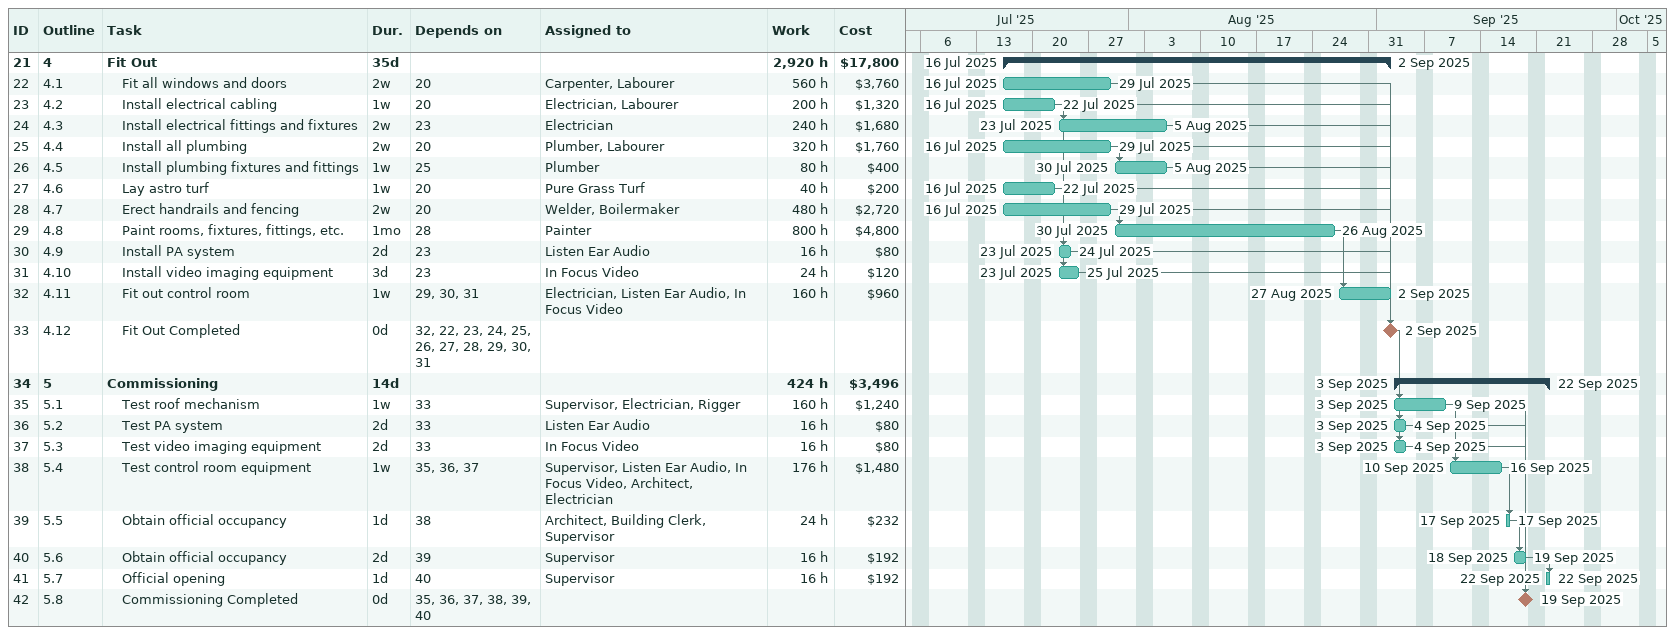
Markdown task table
| ID | WBS | Task | Duration | Start | Finish | Predecessors | Resources | Work (h) | Cost ($) |
|---|---|---|---|---|---|---|---|---|---|
| 21 | 4 | **Fit Out** | 35d | 2025-07-16 | 2025-09-02 |  |  | 2920 | 17800 |
| 22 | 4.1 | Fit all windows and doors | 2w | 2025-07-16 | 2025-07-29 | 20 | Carpenter, Labourer | 560 | 3760 |
| 23 | 4.2 | Install electrical cabling | 1w | 2025-07-16 | 2025-07-22 | 20 | Electrician, Labourer | 200 | 1320 |
| 24 | 4.3 | Install electrical fittings and fixtures | 2w | 2025-07-23 | 2025-08-05 | 23 | Electrician | 240 | 1680 |
| 25 | 4.4 | Install all plumbing | 2w | 2025-07-16 | 2025-07-29 | 20 | Plumber, Labourer | 320 | 1760 |
| 26 | 4.5 | Install plumbing fixtures and fittings | 1w | 2025-07-30 | 2025-08-05 | 25 | Plumber | 80 | 400 |
| 27 | 4.6 | Lay astro turf | 1w | 2025-07-16 | 2025-07-22 | 20 | Pure Grass Turf | 40 | 200 |
| 28 | 4.7 | Erect handrails and fencing | 2w | 2025-07-16 | 2025-07-29 | 20 | Welder, Boilermaker | 480 | 2720 |
| 29 | 4.8 | Paint rooms, fixtures, fittings, etc. | 1mo | 2025-07-30 | 2025-08-26 | 28 | Painter | 800 | 4800 |
| 30 | 4.9 | Install PA system | 2d | 2025-07-23 | 2025-07-24 | 23 | Listen Ear Audio | 16 | 80 |
| 31 | 4.10 | Install video imaging equipment | 3d | 2025-07-23 | 2025-07-25 | 23 | In Focus Video | 24 | 120 |
| 32 | 4.11 | Fit out control room | 1w | 2025-08-27 | 2025-09-02 | 29, 30, 31 | Electrician, Listen Ear Audio, In Focus Video | 160 | 960 |
| 33 | 4.12 | Fit Out Completed | 0d | 2025-09-02 | 2025-09-02 | 32, 22, 23, 24, 25, 26, 27, 28, 29, 30, 31 |  |  |  |
| 34 | 5 | **Commissioning** | 14d | 2025-09-03 | 2025-09-22 |  |  | 424 | 3496 |
| 35 | 5.1 | Test roof mechanism | 1w | 2025-09-03 | 2025-09-09 | 33 | Supervisor, Electrician, Rigger | 160 | 1240 |
| 36 | 5.2 | Test PA system | 2d | 2025-09-03 | 2025-09-04 | 33 | Listen Ear Audio | 16 | 80 |
| 37 | 5.3 | Test video imaging equipment | 2d | 2025-09-03 | 2025-09-04 | 33 | In Focus Video | 16 | 80 |
| 38 | 5.4 | Test control room equipment | 1w | 2025-09-10 | 2025-09-16 | 35, 36, 37 | Supervisor, Listen Ear Audio, In Focus Video, Architect, Electrician | 176 | 1480 |
| 39 | 5.5 | Obtain official occupancy | 1d | 2025-09-17 | 2025-09-17 | 38 | Architect, Building Clerk, Supervisor | 24 | 232 |
| 40 | 5.6 | Obtain official occupancy | 2d | 2025-09-18 | 2025-09-19 | 39 | Supervisor | 16 | 192 |
| 41 | 5.7 | Official opening | 1d | 2025-09-22 | 2025-09-22 | 40 | Supervisor | 16 | 192 |
| 42 | 5.8 | Commissioning Completed | 0d | 2025-09-19 | 2025-09-19 | 35, 36, 37, 38, 39, 40 |  |  |  |
